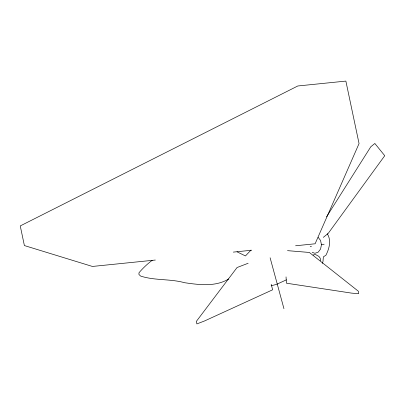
<?xml version="1.0" encoding="UTF-8"?>
<svg xmlns="http://www.w3.org/2000/svg" width="405" height="405" viewBox="0 0 405 405"><rect width="100%" height="100%" fill="white"/><g stroke="black" fill="none" stroke-linecap="round" stroke-linejoin="round"><path stroke-width="0.61" d="M326.551 216.837L370.798 146.762L374.848 143.481L384.75 155.707L328.182 233.422L323.306 237.365M251.009 250.062L245.47 255.94L237.077 251.859M228.703 278.999C215.44 286.998 199.225 284.842 184.619 282.715C170.171 278.68 154.983 280.716 140.677 276.099L138.961 274.519L138.945 272.909L139.948 271.649A84.194 84.194 0 0 1 152.25 260.253M286.391 279.835L276.61 284.335L271.178 285.788M248.118 263.275L237.067 267.523L196.253 321.519L196.901 323.909L204.403 321.023L272.661 289.783L271.188 284.356M310.21 246.493L311.455 246.291M321.241 244.691L324.132 244.22M155.328 260.045L92.426 266.45L24.391 245.562L20.25 225.929L297.796 85.981L345.87 81.091L359.058 143.573L315.105 243.785L295.604 245.769M233.331 252.107L251.571 250.249M287.504 250.649L309.354 252.457L358.425 291.286L358.577 293.696L351.575 293.119L286.431 283.201L286.041 276.893M312.199 252.356L314.918 253.307L318.183 252.163L320.573 249.035L321.449 244.757L320.573 240.479L318.183 237.35M327.255 233.7C331.558 240.357 329.255 248.68 325.929 255.211L323.357 256.876L323.018 261.103A7.994 7.994 0 0 1 322.339 263.397M270.12 257.793L283.945 308.681M313.07 255.049A5.366 5.366 0 0 1 315.824 254.704L318.816 256.35L320.066 257.99A5.366 5.366 0 0 1 320.411 260.749"/></g></svg>
